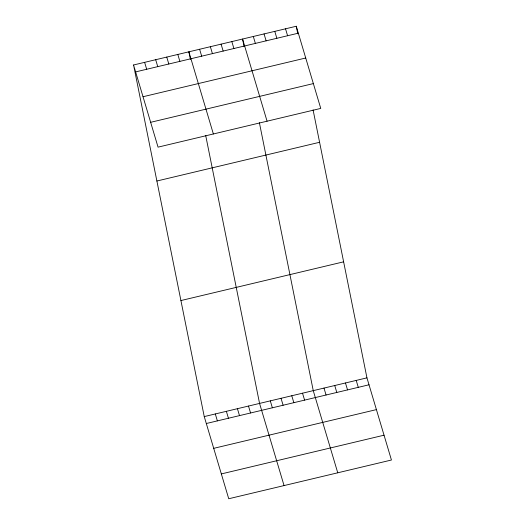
<?xml version="1.0" encoding="UTF-8"?>
<svg xmlns="http://www.w3.org/2000/svg" width="525" height="525" viewBox="0 0 525 525"><rect width="100%" height="100%" fill="white"/><g stroke="black" fill="none" stroke-linecap="round" stroke-linejoin="round"><path stroke-width="0.79" d="M133.56 64.982L296.264 26.25L320.755 108.412L158.051 147.144L133.56 64.982L204.245 416.587L228.736 498.75L391.44 460.018L366.949 377.856L313.077 109.882M135.621 71.905L298.331 33.18M143.023 96.738L305.734 58.006M150.649 122.312L313.359 83.587M156.883 181.013L319.587 142.282M180.915 300.556L343.626 261.831M204.245 416.587L366.949 377.856M206.305 423.517L369.016 384.786M213.708 448.343L376.412 409.612M221.333 473.924L384.038 435.192M285.528 28.809L287.588 35.733M274.785 31.362L276.852 38.292M264.049 33.922L266.116 40.845M356.212 380.415L358.273 387.345M253.312 36.474L255.373 43.404M345.47 382.968L347.537 389.898M267.067 121.19L242.57 39.034L244.086 46.567M334.733 385.527L336.801 392.457M231.833 41.587L233.901 48.517M323.997 388.08L326.058 395.01M221.091 44.146L223.158 51.069M337.752 472.802L313.254 390.639L259.383 122.666M210.354 46.699L212.422 53.629M302.518 393.192L304.585 400.122M199.618 49.258L201.679 56.182M291.775 395.752L293.842 402.682M213.373 133.973L188.875 51.811L190.391 59.345M281.039 398.304L283.106 405.234M177.811 54.442L179.878 61.372M270.303 400.864L272.363 407.794M166.753 57.081L168.814 64.004M284.058 485.579L259.56 403.417L205.688 135.443M155.689 59.712L157.749 66.642M248.496 406.055L250.563 412.978M144.624 62.344L146.685 69.274M237.431 408.686L239.498 415.616M226.373 411.318L228.434 418.248M215.309 413.956L217.37 420.879M296.264 26.25L297.78 33.784"/></g></svg>
